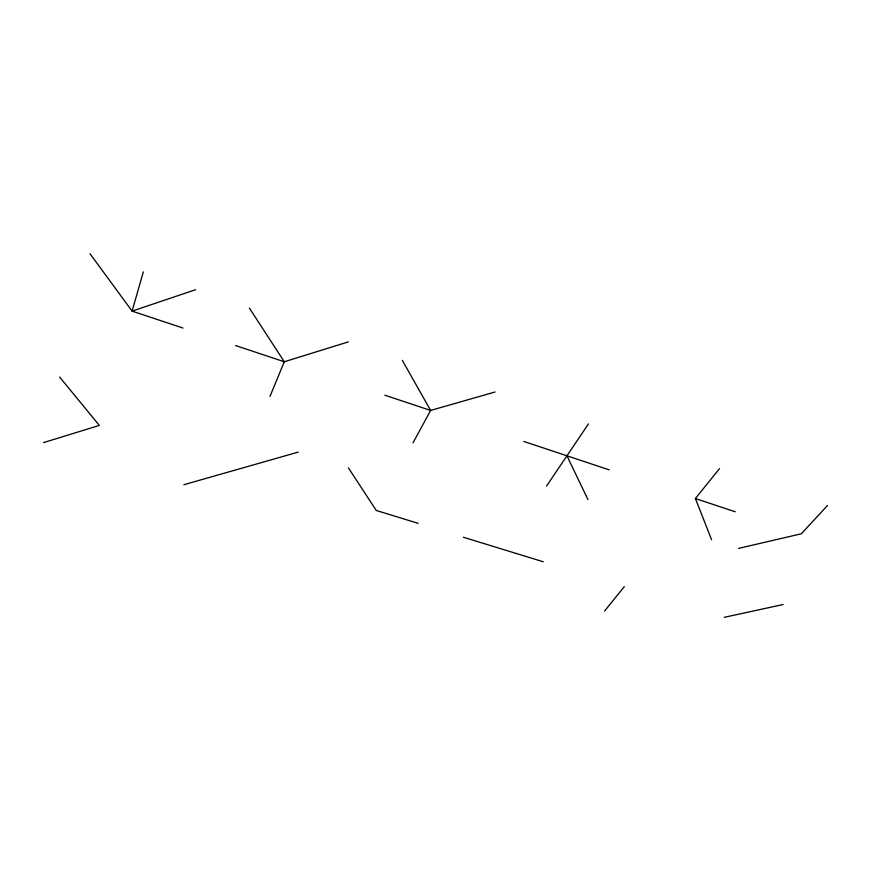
<?xml version="1.0" encoding="UTF-8"?>
<svg xmlns="http://www.w3.org/2000/svg" width="871" height="871" viewBox="0 0 871 871"><rect width="100%" height="100%" fill="white"/><g stroke="black" fill="none" stroke-linecap="round" stroke-linejoin="round"><path stroke-width="1.31" d="M143.334 271.883L132.087 311.121L182.986 328.051M269.977 396.414L284.284 361.759L348.313 341.889M413.028 442.816L430.622 410.437L495.033 392.004M546.509 486.116L588.458 423.905M604.572 611.061L624.278 586.651M711.563 539.65L695.396 498.528L719.49 468.663M827.45 505.528L801.353 533.781L738.532 548.403M195.55 289.716L132.087 311.121L89.963 253.657M43.55 442.61L99.327 425.407L59.653 377.067M183.835 484.733L298.252 452.103M724.16 617.343L783.029 604.55M418.145 523.34L376.272 510.471L348.4 467.869M463.35 537.222L543.297 561.784M235.508 345.526L284.284 361.759L249.4 308.116M384.84 395.205L430.622 410.437L402.315 360.333M523.863 441.466L609.21 469.85M695.396 498.528L735.255 511.789M566.945 455.794L587.925 499.54"/></g></svg>
